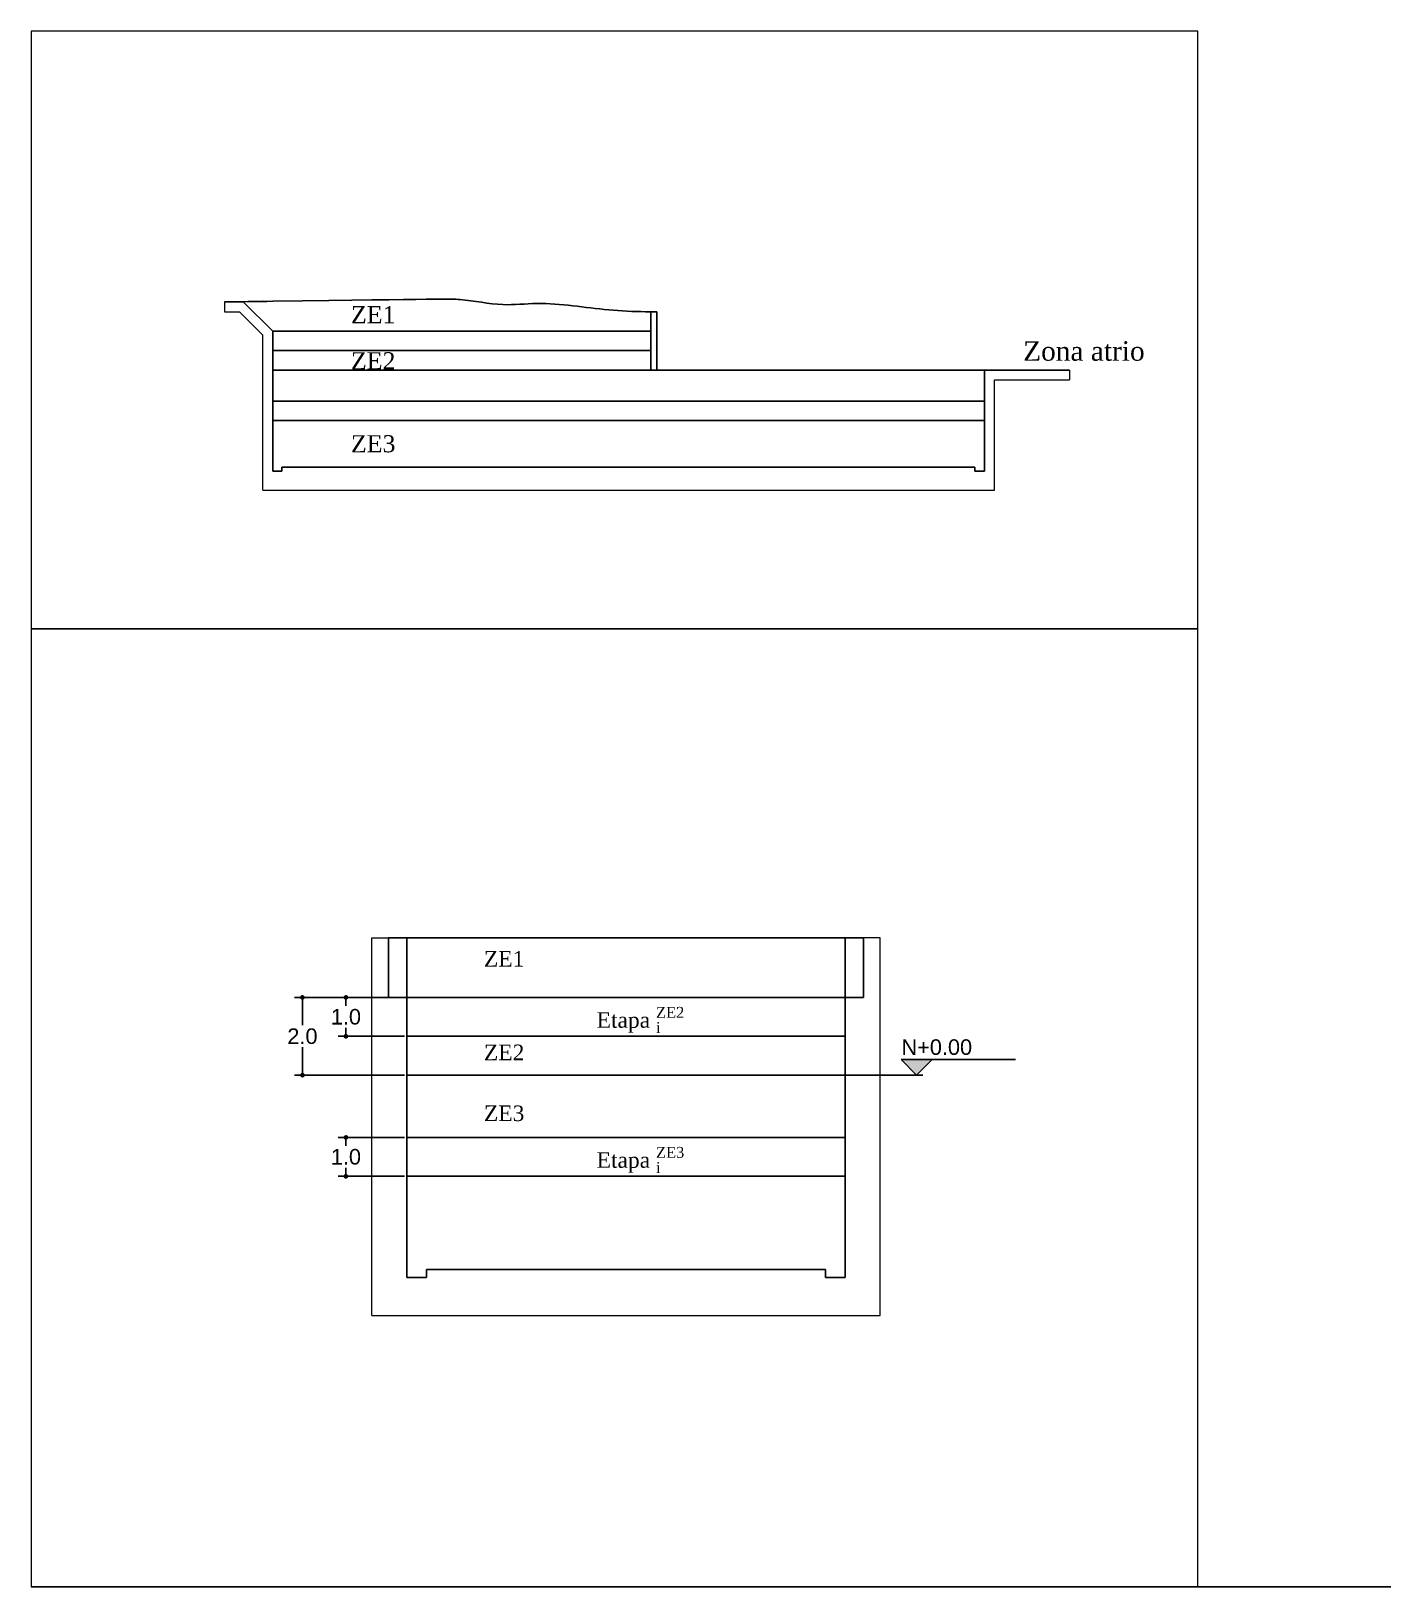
# Paper-space layout 'etapas_excava' of a CAD drawing. Header units: metres. Extents: x 26 to 201, y 24 to 224.
# The model-space entities are those that its viewports show. They can reach past a viewport. Long polylines and large blocks are cut down to what shows.
import ezdxf
from ezdxf.enums import TextEntityAlignment as Align

# ---------------------------------------------------------------- set-up
doc = ezdxf.new("R2010")
doc.units = ezdxf.units.M
for name, color, linetype in [('03_TEXT_int', 7, 'Continuous'), ('04_TEXT_int_sec', 7, 'Continuous'), ('0E_TEX_INT', 7, 'Continuous'), ('21_BLOQUE_NIVELES', 7, 'Continuous'), ('31_Cota', 191, 'Continuous'), ('50_HS_Granular', 8, 'Continuous')]:
    doc.layers.add(name, color=color, linetype=linetype)
doc.layers.add('Lim_Hatch', color=254, linetype='Continuous', lineweight=0)
doc.styles.add('Annota_RDC', font='Times New Roman.ttf', dxfattribs={"height": 2.2})
doc.styles.add('Annota_RDC_sec', font='Times New Roman.ttf', dxfattribs={"height": 2})
doc.styles.add('Annotative', font='Arial.ttf')
doc.styles.get("Standard").update_dxf_attribs({"font": 'Arial.ttf'})
doc.dimstyles.new('Annotative_RDC', dxfattribs={"dimscale": 0.15, "dimtxt": 2, "dimasz": 0.6, "dimexe": 1, "dimexo": 0.3, "dimgap": 0.4, "dimtad": 1, "dimtih": 1, "dimtoh": 1, "dimdec": 1, "dimzin": 1, "dimdsep": 46, "dimtxsty": 'Annotative', "dimblk": 'DOT', "dimblk1": 'DOT', "dimblk2": 'DOT', "dimcen": 0.01, "dimclrd": 191, "dimclre": 191, "dimclrt": 7, "dimadec": 0, "dimazin": 0, "dimtfac": 1, "dimtdec": 1, "dimtmove": 2, "dimatfit": 3, "dimldrblk": 'DOT', "dimfxl": 1, "dimtolj": 1, "dimtzin": 0, "dimarcsym": 0})

# ---------------------------------------------------------------- blocks, each defined once
blk = doc.blocks.new('*U43')
at = {"layer": '21_BLOQUE_NIVELES'}
h = blk.add_hatch(color=191, dxfattribs=at)
h.dxf.hatch_style = 1
h.paths.add_polyline_path([(2, 2), (-2, 2), (0, 0)])
at = {"layer": '21_BLOQUE_NIVELES', "color": 191}
for points in [[(-2, 2), (12.72, 2)], [(-2, 2), (0, 0), (2, 2)]]:
    blk.add_lwpolyline(points, dxfattribs=at)
at = {"layer": '21_BLOQUE_NIVELES', "color": 7}
blk.add_attdef('NIVEL_0000', text='', height=2, dxfattribs=at).set_placement((-1.95, 2.01), align=Align.BOTTOM_LEFT)
blk = doc.blocks.new('_DOT')
at = {"color": 0, "linetype": 'Continuous'}
blk.add_line((-0.5, 0), (-1, 0), dxfattribs=at)
at = {"color": 0, "linetype": 'Continuous', "const_width": 0.5}
blk.add_lwpolyline([(-0.25, 0, 1), (0.25, 0, 1)], format="xyb", close=True, dxfattribs=at)
blk = doc.blocks.new('*D44')
at = {"layer": '04_TEXT_int_sec', "color": 191, "lineweight": -2, "transparency": 16777216}
for p, q in [((1682.753, 2059.456), (1680.404, 2059.456)), ((1680.604, 2059.336), (1680.604, 2058.739)), ((1680.604, 2057.576), (1680.604, 2058.173)), ((1683.232, 2057.456), (1680.404, 2057.456))]:
    blk.add_line(p, q, dxfattribs=at)
at = {"layer": 'Defpoints', "color": 0, "transparency": 16777216}
for p in [(1680.604, 2059.456), (1682.813, 2059.456), (1683.292, 2057.456)]:
    blk.add_point(p, dxfattribs=at)
at = {"layer": '04_TEXT_int_sec', "color": 191, "lineweight": -2, "transparency": 16777216, "xscale": 0.12, "yscale": 0.12, "zscale": 0.12}
for p, rotation in [((1680.604, 2059.456), 90), ((1680.604, 2057.456), 270)]:
    blk.add_blockref('_DOT', p, dxfattribs=dict(at, rotation=rotation))
at = {"layer": '04_TEXT_int_sec', "color": 7, "transparency": 16777216, "insert": (1680.604, 2058.456), "char_height": 0.4, "attachment_point": 5, "style": 'Annotative'}
blk.add_mtext('\\A1;2.0', dxfattribs=at)
blk = doc.blocks.new('*D69')
at = {"layer": '0E_TEX_INT', "color": 191, "lineweight": -2, "transparency": 16777216}
for p, q in [((1683.232, 2059.456), (1681.522, 2059.456)), ((1681.722, 2059.336), (1681.722, 2059.239)), ((1683.232, 2058.456), (1681.522, 2058.456)), ((1681.722, 2058.576), (1681.722, 2058.673))]:
    blk.add_line(p, q, dxfattribs=at)
at = {"layer": 'Defpoints', "color": 0, "transparency": 16777216}
for p in [(1683.292, 2059.456), (1681.722, 2058.456), (1683.292, 2058.456)]:
    blk.add_point(p, dxfattribs=at)
at = {"layer": '0E_TEX_INT', "color": 191, "lineweight": -2, "transparency": 16777216, "xscale": 0.12, "yscale": 0.12, "zscale": 0.12}
for p, rotation in [((1681.722, 2059.456), 90), ((1681.722, 2058.456), 270)]:
    blk.add_blockref('_DOT', p, dxfattribs=dict(at, rotation=rotation))
at = {"layer": '0E_TEX_INT', "color": 7, "transparency": 16777216, "insert": (1681.722, 2058.956), "char_height": 0.4, "attachment_point": 5, "style": 'Annotative'}
blk.add_mtext('\\A1;1.0', dxfattribs=at)
blk = doc.blocks.new('*D70')
at = {"layer": '0E_TEX_INT', "color": 191, "lineweight": -2, "transparency": 16777216}
for p, q in [((1683.232, 2055.856), (1681.522, 2055.856)), ((1681.722, 2055.736), (1681.722, 2055.639)), ((1683.232, 2054.856), (1681.522, 2054.856)), ((1681.722, 2054.976), (1681.722, 2055.073))]:
    blk.add_line(p, q, dxfattribs=at)
at = {"layer": 'Defpoints', "color": 0, "transparency": 16777216}
for p in [(1683.292, 2055.856), (1681.722, 2054.856), (1683.292, 2054.856)]:
    blk.add_point(p, dxfattribs=at)
at = {"layer": '0E_TEX_INT', "color": 191, "lineweight": -2, "transparency": 16777216, "xscale": 0.12, "yscale": 0.12, "zscale": 0.12}
for p, rotation in [((1681.722, 2055.856), 90), ((1681.722, 2054.856), 270)]:
    blk.add_blockref('_DOT', p, dxfattribs=dict(at, rotation=rotation))
at = {"layer": '0E_TEX_INT', "color": 7, "transparency": 16777216, "insert": (1681.722, 2055.356), "char_height": 0.4, "attachment_point": 5, "style": 'Annotative'}
blk.add_mtext('\\A1;1.0', dxfattribs=at)

msp = doc.modelspace()

# ---------------------------------------------------------------- linework, layer by layer
for p, q in [((1616.218, 2060.997), (1616.218, 2060.998)), ((1683.292, 2060.991), (1694.556, 2060.991)), ((1683.292, 2052.256), (1683.292, 2060.991)), ((1694.556, 2052.256), (1694.556, 2060.991)), ((1635.193, 2060.456), (1635.193, 2057.456)), ((1635.193, 2060.456), (1635.492, 2060.456)), ((1635.492, 2060.456), (1635.492, 2057.456)), ((1615.739, 2052.256), (1615.739, 2059.456)), ((1615.739, 2059.456), (1616.218, 2059.456)), ((1615.739, 2059.456), (1635.193, 2059.456)), ((1683.292, 2059.456), (1694.556, 2059.456)), ((1683.292, 2059.456), (1694.556, 2059.456)), ((1615.739, 2058.456), (1635.193, 2058.456)), ((1683.292, 2058.456), (1694.556, 2058.456)), ((1615.739, 2057.456), (1652.356, 2057.456)), ((1652.356, 2052.256), (1652.356, 2057.456)), ((1652.356, 2057.456), (1656.712, 2057.456)), ((1683.292, 2057.456), (1694.556, 2057.456)), ((1615.739, 2055.856), (1652.356, 2055.856)), ((1683.292, 2055.856), (1694.556, 2055.856)), ((1615.739, 2054.856), (1652.356, 2054.856)), ((1683.292, 2054.856), (1694.556, 2054.856)), ((1616.218, 2052.256), (1616.218, 2052.456)), ((1616.218, 2052.456), (1651.857, 2052.456)), ((1651.857, 2052.256), (1651.857, 2052.456)), ((1683.792, 2052.456), (1694.056, 2052.456)), ((1683.792, 2052.256), (1683.792, 2052.456)), ((1694.056, 2052.256), (1694.056, 2052.456)), ((1615.739, 2052.256), (1616.218, 2052.256)), ((1651.857, 2052.256), (1652.356, 2052.256))]:
    msp.add_line(p, q)
for points in [[(1683.292, 2059.456), (1682.813, 2059.456), (1682.813, 2060.991), (1683.292, 2060.991)], [(1695.035, 2059.456), (1694.556, 2059.456), (1694.556, 2060.991), (1695.035, 2060.991)]]:
    msp.add_lwpolyline(points, close=True)
at = {"linetype": 'Continuous', "ltscale": 12}
for points in [[(1613.255, 2060.957), (1614.135, 2060.969), (1614.948, 2060.98), (1615.26, 2060.991)], [(1613.255, 2060.957), (1614.135, 2060.969), (1614.948, 2060.98), (1615.739, 2060.991)]]:
    msp.add_open_spline(points, degree=3, dxfattribs=at)
msp.add_open_spline([(1615.739, 2060.991), (1624.416, 2061.112), (1625.639, 2061.131), (1627.417, 2060.715), (1629.985, 2061.009), (1632.415, 2060.546), (1634.377, 2060.457), (1635.1, 2060.456), (1635.193, 2060.456)], degree=3, knots=[0.097122, 0.097122, 0.097122, 0.097122, 1.131121, 2.732888, 3.984948, 6.662257, 8.023629, 8.223634, 8.223634, 8.223634, 8.223634], dxfattribs=at)
at = {"layer": '03_TEXT_int'}
msp.add_line((1617.218, 2057.456), (1616.218, 2057.456), dxfattribs=at)
at = {"layer": '04_TEXT_int_sec'}
for p, q in [((1683.292, 2060.991), (1683.292, 2060.991)), ((1694.556, 2060.991), (1694.556, 2060.991)), ((1683.792, 2052.456), (1694.056, 2052.456)), ((1683.292, 2052.256), (1683.792, 2052.256)), ((1694.056, 2052.256), (1694.556, 2052.256))]:
    msp.add_line(p, q, dxfattribs=at)
at = {"layer": '0E_TEX_INT'}
for p, q in [((1615.739, 2059.456), (1614.225, 2060.97)), ((1615.239, 2059.249), (1614.032, 2060.457))]:
    msp.add_line(p, q, dxfattribs=at)
at = {"layer": '31_Cota'}
msp.add_line((1694.556, 2057.456), (1696.556, 2057.456), dxfattribs=at)
at = {"layer": 'Lim_Hatch'}
for p, q in [((1613.255, 2060.957), (1613.255, 2060.457)), ((1613.255, 2060.957), (1613.255, 2060.457)), ((1682.392, 2051.281), (1682.392, 2060.991)), ((1682.392, 2060.991), (1682.813, 2060.991)), ((1695.456, 2060.991), (1695.035, 2060.991)), ((1695.456, 2051.281), (1695.456, 2060.991)), ((1613.255, 2060.457), (1614.032, 2060.457)), ((1614.738, 2060.457), (1614.739, 2060.457)), ((1615.239, 2051.281), (1615.239, 2059.249)), ((1656.712, 2057.456), (1656.712, 2056.956)), ((1652.856, 2051.281), (1652.856, 2056.956)), ((1652.856, 2056.956), (1656.712, 2056.956)), ((1615.239, 2051.281), (1652.856, 2051.281)), ((1682.392, 2051.281), (1695.456, 2051.281))]:
    msp.add_line(p, q, dxfattribs=at)

# ---------------------------------------------------------------- block references
at = {"layer": '21_BLOQUE_NIVELES', "xscale": 0.2, "yscale": 0.2, "zscale": 0.2}
msp.add_blockref('*U43', (1696.397, 2057.456), dxfattribs=at).add_auto_attribs({'NIVEL_0000': 'N+0.00'})

# ---------------------------------------------------------------- texts
at = {"width": 6.80419, "attachment_point": 1, "style": 'Annota_RDC'}
for s, insert, char_height in [('\\pxqc;ZE1 ', (1617.508, 2060.746), 0.88), ('\\pxqc;Zona atrio ', (1654.059, 2058.936), 1), ('\\pxqc;ZE2 ', (1617.508, 2058.373), 0.88), ('\\pxqc;ZE3', (1617.508, 2054.108), 0.88)]:
    msp.add_mtext(s, dxfattribs=dict(at, insert=insert, char_height=char_height))
at = {"layer": '04_TEXT_int_sec', "attachment_point": 1, "style": 'Annota_RDC_sec'}
for s, insert, char_height, width in [('ZE1', (1685.271, 2060.649), 0.4, 2.07368), ('\\A1;Etapa{\\H1x; \\H0.7x;\\SZE2^ i;}', (1688.169, 2059.212), 0.4, 3.53099), ('\\A1;', (1639.331, 2059.176), 0.8, 5.29379), ('ZE2', (1685.271, 2058.242), 0.4, 2.07368), ('ZE3', (1685.271, 2056.677), 0.4, 2.07368), ('\\A1;Etapa {\\H0.7x;\\SZE3^ i;}', (1688.169, 2055.612), 0.4, 2.79356)]:
    msp.add_mtext(s, dxfattribs=dict(at, insert=insert, char_height=char_height, width=width))

# ---------------------------------------------------------------- dimensions: what is measured, and where the dimension line sits
at = {"layer": '04_TEXT_int_sec'}
dim = msp.add_linear_dim(base=(1680.604, 2059.456), p1=(1683.292, 2057.456), p2=(1682.813, 2059.456), angle=90, dimstyle='Annotative_RDC', dxfattribs=at)
dim.commit()
dim.dimension.update_dxf_attribs({"geometry": '*D44', "text_midpoint": (1680.604, 2058.456)})
at = {"layer": '0E_TEX_INT'}
for p1, p2, picture, middle in [((1683.292, 2059.456), (1683.292, 2058.456), '*D69', (1681.722, 2058.956)), ((1683.292, 2055.856), (1683.292, 2054.856), '*D70', (1681.722, 2055.356))]:
    dim = msp.add_aligned_dim(p1=p1, p2=p2, distance=-1.57, dimstyle='Annotative_RDC', dxfattribs=at)
    dim.commit()
    dim.dimension.update_dxf_attribs({"geometry": picture, "text_midpoint": middle})

psp = doc.layouts.new('etapas_excava')

# ---------------------------------------------------------------- linework, layer by layer
at = {"layer": '50_HS_Granular'}
psp.add_line((25.7, 24.5), (200.53, 24.5), dxfattribs=at)

# ---------------------------------------------------------------- viewports
at = {"layer": '0'}
psp.add_viewport(center=(100.7, 186.09), size=(150, 76.8267), view_center_point=(1633.316, 2059.521), view_height=30.73069, dxfattribs=at)
psp.add_viewport(center=(100.7, 86.09), size=(150, 123.1733), view_center_point=(1688.627, 2056.618), view_height=24.63465, status=3, dxfattribs=at)

doc.saveas('drawing.dxf')
